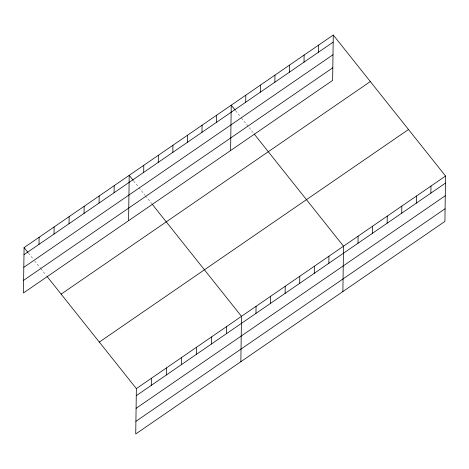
<?xml version="1.0" encoding="UTF-8"?>
<svg xmlns="http://www.w3.org/2000/svg" width="469" height="469" viewBox="0 0 469 469"><rect width="100%" height="100%" fill="white"/><g stroke="black" fill="none" stroke-linecap="round" stroke-linejoin="round"><path stroke-width="0.35" stroke-dasharray="2.35 1.76" d="M235.649 110.713L240.503 116.804M241.383 117.912L253.735 133.425M133.618 180.864L138.472 186.955M138.912 187.512L145.085 195.268M145.531 195.819L151.704 203.575M28.492 253.143L33.346 259.234M34.671 260.899L40.404 268.098M40.844 268.649L46.138 275.297"/><path stroke-width="0.7" d="M24.083 247.603L23.45 292.967L332.638 80.392L333.271 35.023L24.083 247.603L28.052 252.586M39.003 244.361L39.103 237.279M54.023 234.031L54.117 226.949M69.037 223.707L69.136 216.625M84.057 213.383L84.156 206.301M99.07 203.059L99.17 195.978M114.09 192.73L114.19 185.648M128.576 220.694L129.21 175.324L133.178 180.313M47.023 276.405L136.362 388.608L135.729 433.977L444.917 221.397L445.55 176.033L333.271 35.023M143.684 172.387L143.784 165.305M151.282 385.366L151.381 378.284M158.258 162.362L158.358 155.28M166.296 375.042L166.395 367.96M172.838 152.343L172.938 145.261M181.315 364.718L181.415 357.636M187.412 142.318L187.512 135.236M196.335 354.388L196.435 347.306M201.987 132.299L202.086 125.217M211.349 344.064L211.449 336.982M216.567 122.28L216.666 115.198M226.369 333.74L226.468 326.659M230.607 150.543L231.24 105.173L235.209 110.162M240.855 361.699L241.488 316.335L152.144 204.132M245.715 102.236L245.815 95.154M255.963 313.392L256.062 306.31M260.295 92.211L260.389 85.129M270.537 303.373L270.636 296.291M274.869 82.192L274.969 75.11M285.117 293.348L285.216 286.266M289.443 72.167L289.543 65.085M299.691 283.329L299.791 276.247M304.023 62.148L304.117 55.066M314.265 273.304L314.365 266.222M318.598 52.129L318.697 45.047M328.845 263.285L328.939 256.203M342.886 291.548L343.519 246.184L254.175 133.982M357.994 243.241L358.093 236.159M372.574 233.222L372.667 226.14M387.148 223.197L387.247 216.115M401.722 213.178L401.822 206.096M416.302 203.153L416.396 196.071M430.876 193.134L430.976 186.052M23.983 254.685L333.172 42.104M23.808 267.318L332.996 54.738M23.626 280.333L332.814 67.759M61.134 294.133L370.322 81.553M99.311 342.077L408.499 129.497M136.362 388.608L445.55 176.033M136.262 395.689L445.45 183.115M136.086 408.323L445.274 195.749M135.904 421.344L445.093 208.764"/></g></svg>
